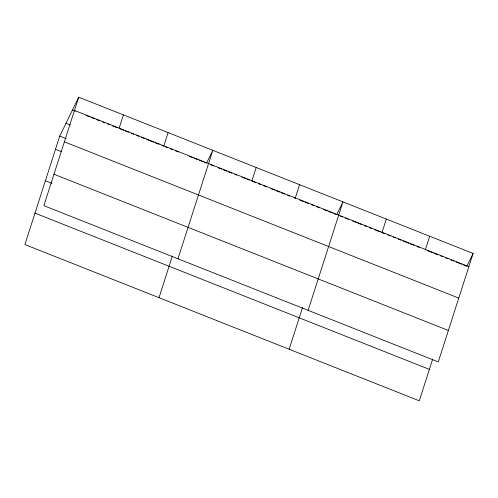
<?xml version="1.0" encoding="UTF-8"?>
<svg xmlns="http://www.w3.org/2000/svg" width="498" height="498" viewBox="0 0 498 498"><rect width="100%" height="100%" fill="white"/><g stroke="black" fill="none" stroke-linecap="round" stroke-linejoin="round"><path stroke-width="0.75" d="M78.709 97.191L43.88 205.668L438.271 361.909L473.1 253.432L78.709 97.191L59.729 136.091L24.9 244.568L419.291 400.809L432.687 359.07M119.159 128.123L123.411 114.901M163.861 145.833L168.106 132.605M158.993 297.692L172.395 255.953M177.973 258.792L212.802 150.315L206.539 163.151L204.379 162.292M251.938 180.724L256.184 167.496M295.32 197.911L299.566 184.683M289.139 349.247L302.541 307.509M308.125 310.354L342.954 201.871L336.685 214.706M382.091 232.286L386.336 219.058M425.473 249.473L429.718 236.245M473.1 253.432L466.838 266.268L463.221 264.836M74.463 110.419L468.855 266.66M72.447 110.027L75.329 111.172M86.142 115.455L89.752 116.881M91.19 117.453L94.794 118.879M96.239 119.452L99.843 120.877M102.725 122.022L104.891 122.882M107.773 124.021L109.934 124.88M112.816 126.019L117.142 127.737M120.03 128.876L123.635 130.308M125.073 130.874L128.677 132.306M131.565 133.445L133.725 134.304M136.608 135.444L138.774 136.303M141.656 137.448L144.538 138.587M146.705 139.446L153.913 142.297M155.351 142.87L158.955 144.302M161.844 145.441L164.004 146.3M165.448 146.873L167.608 147.725M170.49 148.871L172.657 149.724M175.539 150.869L178.421 152.008M189.24 156.297L192.844 157.723M194.282 158.296L197.887 159.721M199.331 160.294L202.935 161.719M210.878 164.869L213.767 166.015M218.105 167.733L221.722 169.164M223.166 169.737L226.783 171.169M228.233 171.742L231.844 173.173M234.739 174.319L236.905 175.178M241.966 177.182L245.582 178.614M247.027 179.193L249.199 180.052M252.094 181.197L255.704 182.629M258.599 183.774L260.765 184.634M263.66 185.779L266.555 186.924M270.893 188.642L274.504 190.074M275.954 190.647L279.565 192.079M281.015 192.651L284.626 194.083M287.52 195.228L289.687 196.088M294.025 197.806L295.476 198.378M299.815 200.103L303.425 201.534M304.876 202.107L308.486 203.539M311.381 204.684L313.547 205.543M316.442 206.689L319.336 207.834M323.675 209.552L327.286 210.984M328.736 211.557L332.347 212.988M333.797 213.561L335.963 214.42M340.302 216.138L342.475 216.997M345.363 218.143L348.258 219.294M352.596 221.012L356.207 222.444M357.657 223.017L361.274 224.449M364.163 225.594L366.335 226.453M369.223 227.598L371.396 228.458M374.284 229.603L380.067 231.894M381.518 232.466L385.135 233.898M388.023 235.044L390.195 235.903M393.084 237.048L395.256 237.913M398.145 239.059L401.039 240.204M403.206 241.063L408.995 243.354M410.439 243.927L414.056 245.358M416.944 246.504L419.117 247.363M427.066 250.513L432.855 252.803M434.3 253.376L437.916 254.808M440.805 255.953L442.977 256.812M445.866 257.964L448.038 258.823M450.927 259.968L453.821 261.114M455.987 261.973L461.777 264.264M65.991 123.255L70.318 124.967M59.729 136.091L66.215 138.662M64.373 141.849L458.764 298.09M55.483 149.313L61.248 151.597M53.977 174.238L448.362 330.479M45.393 180.749L51.879 183.32M34.991 213.138L429.382 369.373"/></g></svg>
